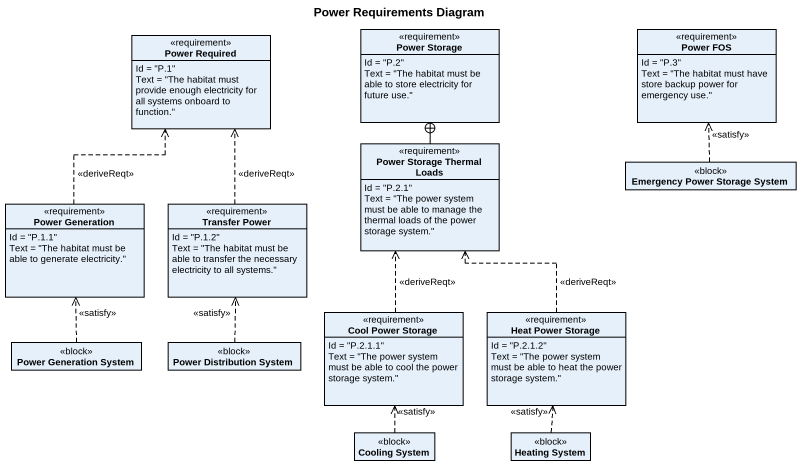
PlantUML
@startuml
title Power Requirements Diagram
hide circle
hide empty members
class "Power Required" as Power_Required <<requirement>> {
  Id = "P.1"
  Text = "The habitat must provide enough electricity for all systems onboard to function."
}
class "Power Storage" as Power_Storage <<requirement>> {
  Id = "P.2"
  Text = "The habitat must be able to store electricity for future use."
}
class "Power FOS" as Power_FOS <<requirement>> {
  Id = "P.3"
  Text = "The habitat must have store backup power for emergency use."
}
class "Power Storage Thermal Loads" as Power_Storage_Thermal_Loads <<requirement>> {
  Id = "P.2.1"
  Text = "The power system must be able to manage the thermal loads of the power storage system."
}
class "Emergency Power Storage System" as Emergency_Power_Storage <<block>>
class "Power Generation" as Power_Generation <<requirement>> {
  Id = "P.1.1"
  Text = "The habitat must be able to generate electricity."
}
class "Transfer Power" as Transfer_Power <<requirement>> {
  Id = "P.1.2"
  Text = "The habitat must be able to transfer the necessary electricity to all systems."
}
class "Cool Power Storage" as Cool_Power_Storage <<requirement>> {
  Id = "P.2.1.1"
  Text = "The power system must be able to cool the power storage system."
}
class "Heat Power Storage" as Heat_Power_Storage <<requirement>> {
  Id = "P.2.1.2"
  Text = "The power system must be able to heat the power storage system."
}
class "Power Generation System" as Power_Generation_System <<block>>
class "Power Distribution System" as Power_Distribution_System <<block>>
class "Cooling System" as Cooling_System <<block>>
class "Heating System" as Heating_System <<block>>
Power_Storage_Thermal_Loads -up-+ Power_Storage
Emergency_Power_Storage .up.> Power_FOS : <<satisfy>>
Power_Generation .up.> Power_Required : <<deriveReqt>>
Transfer_Power .up.> Power_Required : <<deriveReqt>>
Cool_Power_Storage .up.> Power_Storage_Thermal_Loads : <<deriveReqt>>
Heat_Power_Storage .up.> Power_Storage_Thermal_Loads : <<deriveReqt>>
Power_Generation_System .up.> Power_Generation : <<satisfy>>
Power_Distribution_System .up.> Transfer_Power : <<satisfy>>
Cooling_System .up.> Cool_Power_Storage : <<satisfy>>
Heating_System .up.> Heat_Power_Storage : <<satisfy>>
@enduml
